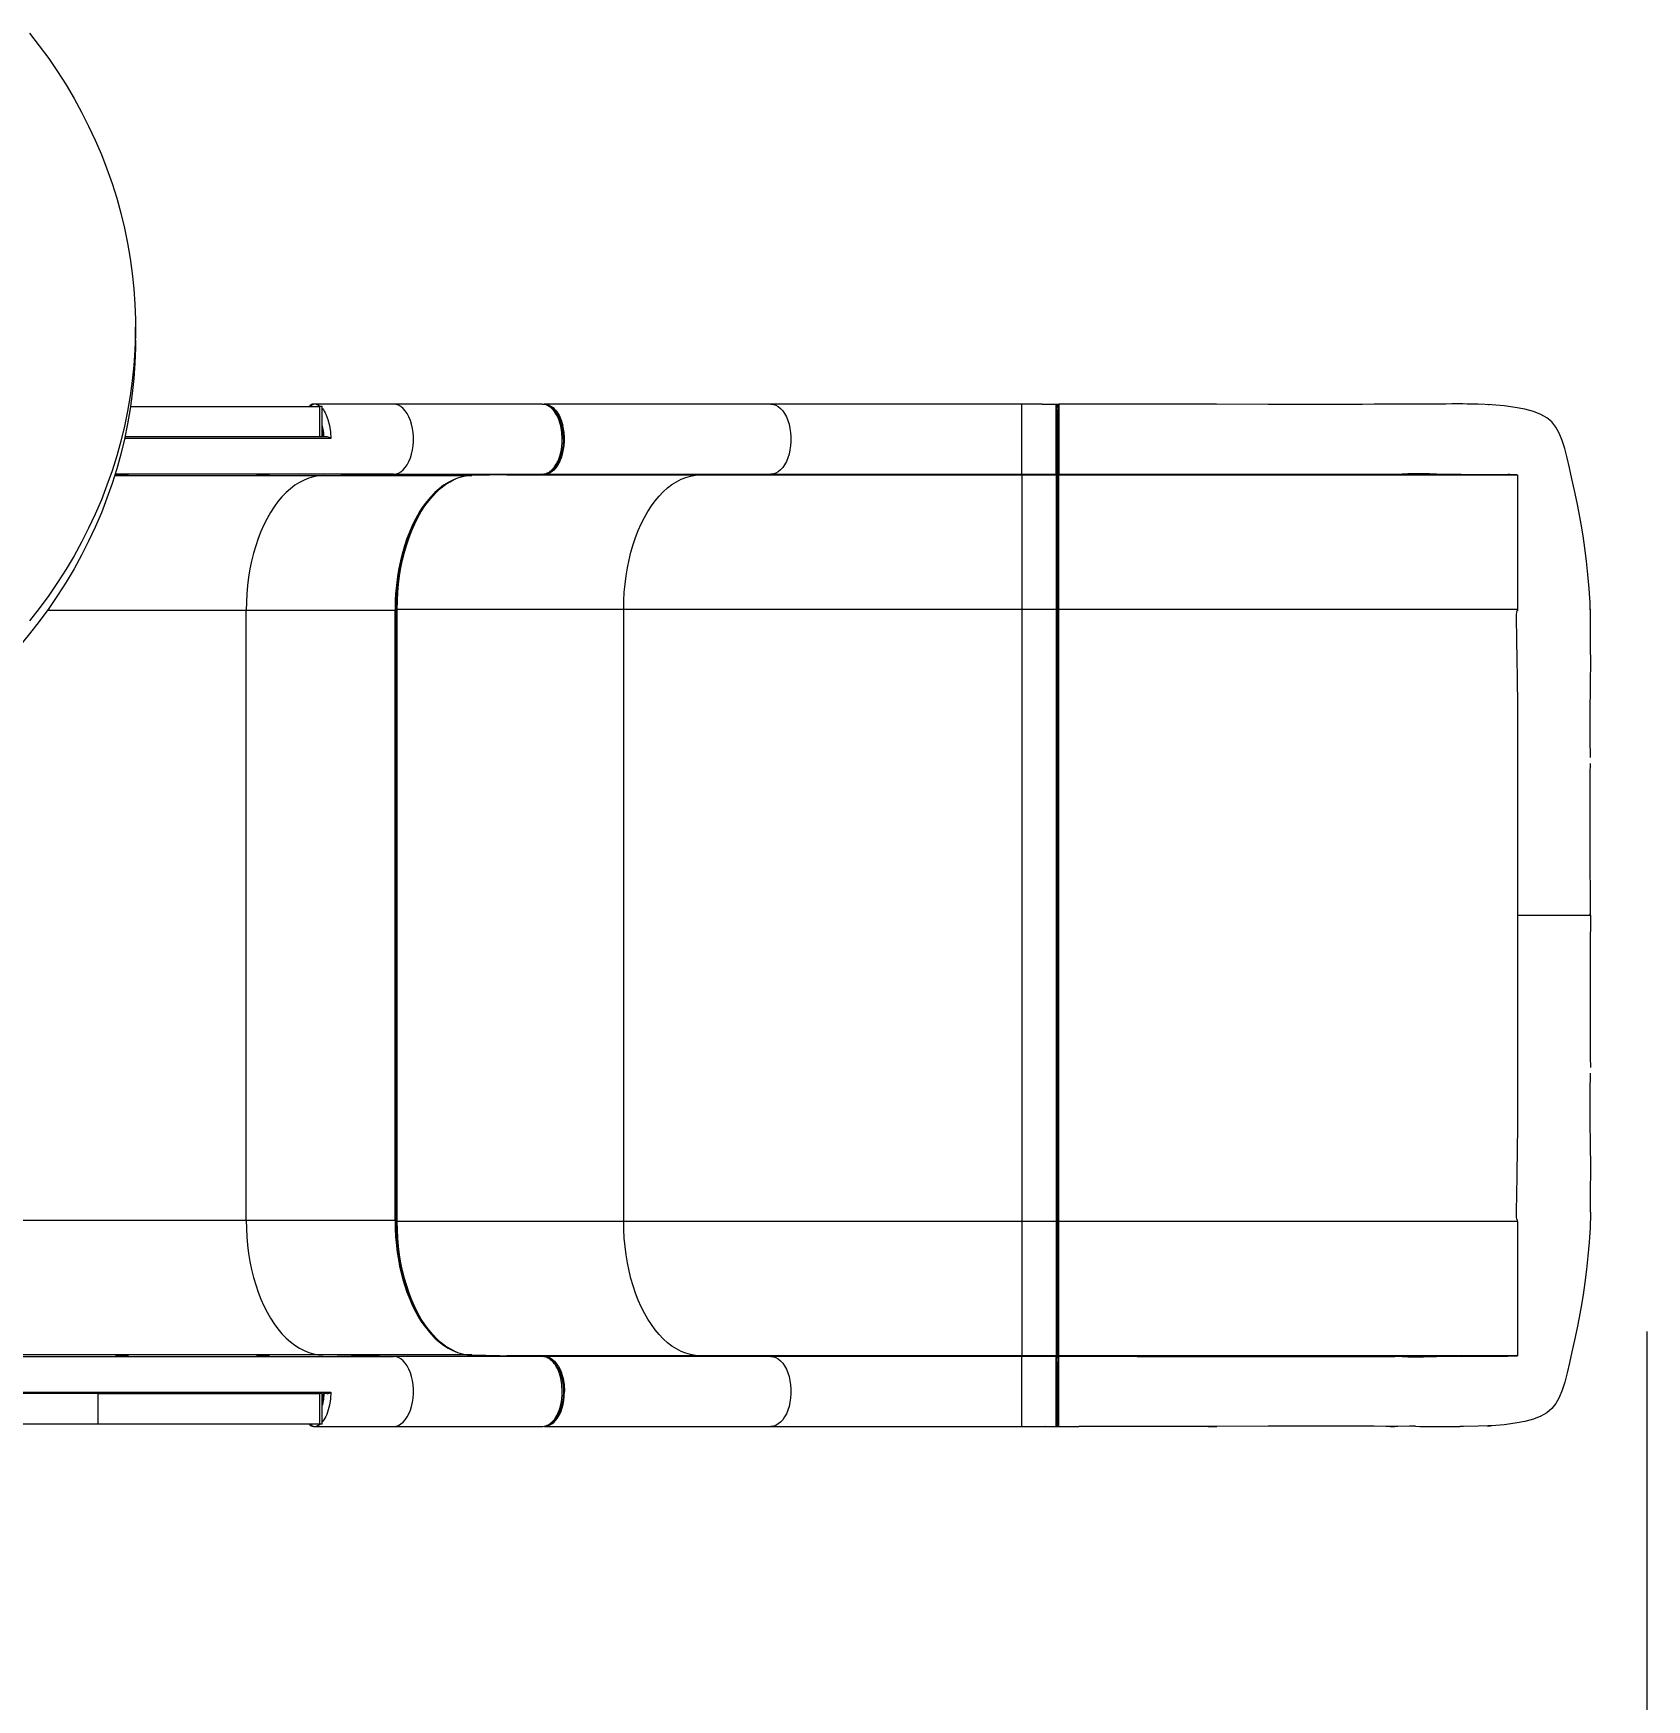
# Model space of a CAD drawing. Header units: millimetres. Extents: x -3610 to 3658, y -2763 to 1922.
# Drawn here: x 552 to 1658, y -624 to 518 of the extents above; entities that cross this region are included whole.
import ezdxf

# ---------------------------------------------------------------- set-up
doc = ezdxf.new("R2010")
doc.units = ezdxf.units.MM
doc.layers.add('DIKOM_ОБЪЕКТ', color=7, linetype='Continuous')
doc.layers.add('DIKOM_РАЗМЕР_ОБЪЕКТА', color=7, linetype='Continuous')
doc.styles.add('style1', font='arial.ttf', dxfattribs={"width": 0.8})
doc.dimstyles.new('1-50', dxfattribs={"dimtxt": 300, "dimasz": 200, "dimexe": 100, "dimexo": 0, "dimgap": 100, "dimtad": 1, "dimtxsty": 'style1', "dimcen": 200, "dimclrd": 7, "dimclre": 7, "dimclrt": 7, "dimadec": 1, "dimazin": 2, "dimtfac": 1, "dimtmove": 0, "dimatfit": 2, "dimfxl": 0, "dimlwd": 25, "dimlwe": 18, "dimarcsym": 0})

# ---------------------------------------------------------------- blocks, each defined once
blk = doc.blocks.new('*D3')
at = {"layer": 'Defpoints', "color": 0, "transparency": 16777216}
for p in [(-1441.5, -372.1), (1658.5, -372.1), (1658.5, -1137.5)]:
    blk.add_point(p, dxfattribs=at)
at = {"layer": 'DIKOM_РАЗМЕР_ОБЪЕКТА', "color": 7, "lineweight": 18, "transparency": 16777216}
for p, q in [((-1441.5, -372.1), (-1441.5, -1237.5)), ((1658.5, -372.1), (1658.5, -1237.5))]:
    blk.add_line(p, q, dxfattribs=at)
at = {"layer": 'DIKOM_РАЗМЕР_ОБЪЕКТА', "color": 7, "lineweight": 25, "transparency": 16777216}
blk.add_line((-1241.5, -1137.5), (1458.5, -1137.5), dxfattribs=at)
at = {"layer": 'DIKOM_РАЗМЕР_ОБЪЕКТА', "color": 7, "transparency": 16777216}
for points in [[(-1241.5, -1104.2), (-1241.5, -1170.8), (-1441.5, -1137.5)], [(1458.5, -1104.2), (1458.5, -1170.8), (1658.5, -1137.5)]]:
    blk.add_solid(points, dxfattribs=at)
at = {"layer": 'DIKOM_РАЗМЕР_ОБЪЕКТА', "color": 7, "transparency": 16777216, "insert": (73.8, -884.2), "char_height": 300, "attachment_point": 5, "style": 'style1'}
blk.add_mtext('3100', dxfattribs=at)

msp = doc.modelspace()

# ---------------------------------------------------------------- linework, layer by layer
at = {"layer": 'DIKOM_ОБЪЕКТ', "color": 7, "linetype": 'Continuous', "lineweight": 15}
for p, q in [((622.081, 307.86), (622.081, 316.739)), ((744.188, 263.902), (744.142, 263.902)), ((744.753, 263.902), (744.188, 263.902)), ((799.014, 263.902), (744.753, 263.902)), ((893.216, 263.902), (799.014, 263.902)), ((875.929, 263.902), (836.353, 263.902)), ((901.059, 263.902), (893.216, 263.902)), ((901.06, 263.902), (902.566, 263.902)), ((1057.866, 263.902), (902.566, 263.902)), ((1229.939, 263.902), (1057.866, 263.902)), ((1229.939, 215.902), (1229.939, 263.902)), ((1243.939, 263.902), (1229.939, 263.902)), ((1243.939, 263.902), (1253.513, 263.902)), ((1245.837, 263.902), (1245.938, 263.913)), ((1245.938, 263.913), (1255.371, 263.921)), ((1253.655, 263.11), (1253.514, 263.786)), ((1254.665, 263.628), (1253.826, 262.789)), ((1255.371, 263.921), (1255.377, 263.735)), ((1269.143, 263.916), (1255.371, 263.91)), ((1269.938, 263.929), (1269.143, 263.928)), ((1484.585, 263.884), (1482.529, 263.86)), ((1485.824, 263.898), (1484.585, 263.884)), ((1550.07, 263.519), (1549.106, 263.584)), ((1550.665, 263.479), (1550.07, 263.519)), ((618.726, 262.402), (748.352, 262.402)), ((748.352, 262.402), (748.352, 241.402)), ((750.252, 262.402), (748.352, 262.402)), ((750.252, 241.402), (750.252, 262.402)), ((756.036, 240.423), (614.657, 240.423)), ((748.352, 241.402), (614.873, 241.402)), ((750.252, 241.402), (748.352, 241.402)), ((753.474, 241.402), (750.729, 241.402)), ((915.585, 239.902), (916.332, 239.902)), ((1253.825, 217.208), (1253.825, 216.792)), ((607.843, 214.9), (750.833, 214.9)), ((799.014, 215.902), (608.154, 215.902)), ((750.833, 214.9), (799.014, 215.902)), ((750.833, 214.9), (852.879, 214.9)), ((799.014, 215.902), (901.059, 215.902)), ((841.818, 212.753), (842.003, 212.831)), ((901.059, 215.902), (852.879, 214.9)), ((876.845, 215.398), (1009.371, 215.398)), ((899.556, 215.87), (902.566, 215.902)), ((902.566, 215.902), (1057.866, 215.902)), ((1009.371, 215.398), (1057.866, 215.902)), ((1009.371, 215.398), (1229.939, 215.398)), ((1057.866, 215.902), (1229.939, 215.902)), ((1229.939, 215.902), (1229.939, 215.398)), ((1229.939, 215.902), (1253.513, 215.902)), ((1229.939, 215.398), (1253.513, 215.398)), ((1229.939, 215.398), (1229.939, 123.4)), ((1253.513, 215.994), (1253.681, 216.48)), ((1253.513, 215.902), (1253.513, 215.398)), ((1253.513, 215.398), (1253.513, 123.4)), ((1254.646, 216.195), (1253.983, 216.857)), ((1254.013, 215.898), (1254.013, 216.402)), ((1254.013, 216.324), (1254.646, 215.691)), ((1254.013, 123.4), (1254.013, 215.898)), ((1254.646, 216.195), (1254.646, 215.691)), ((1254.646, 215.691), (1254.646, 123.4)), ((1255.352, 216.19), (1255.352, 216.077)), ((1255.353, 215.902), (1466.218, 215.902)), ((1255.353, 215.398), (1255.353, 215.902)), ((1255.353, 215.398), (1569.856, 215.398)), ((1255.353, 123.4), (1255.353, 215.398)), ((1466.218, 215.902), (1480.512, 215.902)), ((1480.512, 215.902), (1485.856, 215.902)), ((1569.333, 215.457), (1569.794, 215.421)), ((1569.794, 215.421), (1569.853, 215.402)), ((1569.853, 215.402), (1569.856, 215.398)), ((1569.856, 214.074), (1569.856, 214.055)), ((1569.856, 199.735), (1569.856, 194.96)), ((1569.856, 194.96), (1569.856, 174.335)), ((1569.856, 174.335), (1569.856, 167.93)), ((1569.856, 167.93), (1569.856, 144.144)), ((1569.856, 144.144), (1569.856, 130.563)), ((1569.856, 130.563), (1569.856, 123.4)), ((1619.751, 124.756), (1619.65, 127.085)), ((698.064, 122.402), (561.634, 122.402)), ((800.11, 122.402), (698.064, 122.402)), ((698.064, -295.598), (698.064, 122.402)), ((800.11, -295.598), (800.11, 122.402)), ((800.323, 122.402), (800.11, 122.402)), ((800.323, -295.598), (800.323, 122.402)), ((800.869, 123.4), (800.34, 123.4)), ((801.617, 123.4), (800.869, 123.4)), ((800.869, 123.4), (800.869, -296.597)), ((801.617, 123.4), (956.916, 123.4)), ((801.617, -296.597), (801.617, 123.4)), ((956.916, -296.597), (956.916, 123.4)), ((956.916, 123.4), (1229.939, 123.4)), ((1229.939, 123.4), (1253.513, 123.4)), ((1229.939, 123.4), (1229.939, -296.597)), ((1253.513, 123.4), (1253.513, -296.597)), ((1253.513, 123.4), (1254.013, 123.4)), ((1254.013, -296.597), (1254.013, 123.4)), ((1254.013, 123.4), (1254.646, 123.4)), ((1255.353, 123.4), (1254.646, 123.4)), ((1254.646, 123.4), (1254.646, -296.597)), ((1255.353, 123.4), (1569.856, 123.4)), ((1255.353, -296.597), (1255.353, 123.4)), ((1569.856, 123.4), (1569.856, 122.911)), ((1569.856, 122.911), (1569.856, 122.301)), ((1619.852, 122.427), (1619.751, 124.756)), ((1569.856, 58.112), (1569.856, -86.598)), ((1569.856, -86.598), (1569.856, -231.308)), ((1619.856, -87.161), (1619.831, -108.434)), ((1619.855, -86.035), (1619.852, -85.015)), ((1619.856, -86.598), (1619.856, -87.161)), ((483.547, -295.598), (698.064, -295.598)), ((698.064, -295.598), (800.11, -295.598)), ((800.11, -295.598), (800.323, -295.598)), ((800.331, -296.597), (800.869, -296.597)), ((800.869, -296.597), (801.617, -296.597)), ((956.916, -296.597), (801.617, -296.597)), ((1229.939, -296.597), (956.916, -296.597)), ((1229.939, -296.597), (1229.939, -388.595)), ((1253.513, -296.597), (1229.939, -296.597)), ((1253.513, -296.597), (1253.513, -388.595)), ((1253.513, -296.597), (1254.013, -296.597)), ((1254.013, -389.095), (1254.013, -296.597)), ((1254.646, -296.597), (1254.013, -296.597)), ((1254.646, -296.597), (1254.646, -388.888)), ((1255.353, -296.597), (1254.646, -296.597)), ((1569.856, -296.597), (1255.353, -296.597)), ((1255.353, -388.595), (1255.353, -296.597)), ((1569.856, -296.108), (1569.856, -295.498)), ((1569.856, -296.597), (1569.856, -296.108)), ((1569.856, -296.597), (1569.856, -303.76)), ((1569.856, -303.76), (1569.856, -317.341)), ((1569.856, -317.341), (1569.856, -341.127)), ((1569.856, -341.127), (1569.856, -347.532)), ((1569.856, -347.532), (1569.856, -368.157)), ((1569.856, -368.157), (1569.856, -372.931)), ((750.833, -388.097), (483.547, -388.097)), ((799.014, -389.098), (750.833, -388.097)), ((852.879, -388.097), (750.833, -388.097)), ((852.879, -388.097), (901.059, -389.098)), ((1569.856, -387.252), (1569.856, -387.271)), ((483.547, -389.098), (799.014, -389.098)), ((901.059, -389.098), (799.014, -389.098)), ((1009.371, -388.595), (876.845, -388.595)), ((902.566, -389.098), (899.556, -389.067)), ((902.256, -389.248), (901.059, -389.098)), ((1057.866, -389.098), (902.566, -389.098)), ((1057.866, -389.098), (1009.371, -388.595)), ((1229.939, -388.595), (1009.371, -388.595)), ((1229.939, -389.098), (1057.866, -389.098)), ((1229.939, -388.595), (1229.939, -389.098)), ((1253.513, -388.595), (1229.939, -388.595)), ((1229.939, -437.098), (1229.939, -389.098)), ((1253.513, -389.098), (1229.939, -389.098)), ((1253.513, -388.595), (1253.513, -389.098)), ((1253.513, -389.206), (1253.513, -389.098)), ((1254.646, -388.888), (1253.665, -389.869)), ((1254.646, -389.391), (1253.729, -390.308)), ((1254.013, -389.598), (1254.013, -389.095)), ((1254.646, -388.888), (1254.646, -389.391)), ((1255.352, -389.386), (1255.352, -389.274)), ((1569.856, -388.595), (1255.353, -388.595)), ((1255.353, -389.098), (1255.353, -388.595)), ((1309.048, -389.098), (1466.218, -389.098)), ((1466.218, -389.098), (1480.512, -389.098)), ((1480.512, -389.098), (1485.856, -389.098)), ((1569.333, -388.654), (1569.794, -388.618)), ((1569.794, -388.618), (1569.853, -388.598)), ((1569.853, -388.598), (1569.856, -388.595)), ((596.492, -414.598), (453.742, -414.598)), ((483.547, -413.62), (756.036, -413.62)), ((596.492, -435.598), (596.492, -414.598)), ((596.492, -414.598), (748.352, -414.598)), ((748.352, -414.598), (748.352, -435.598)), ((750.252, -414.598), (748.352, -414.598)), ((750.252, -435.598), (750.252, -414.598)), ((753.474, -414.598), (750.727, -414.598)), ((596.492, -435.598), (453.742, -435.598)), ((748.352, -435.598), (596.492, -435.598)), ((744.142, -437.098), (744.188, -437.098)), ((744.188, -437.098), (744.753, -437.098)), ((744.753, -437.098), (799.014, -437.098)), ((750.252, -435.598), (748.352, -435.598)), ((799.014, -437.098), (893.216, -437.098)), ((836.353, -437.098), (875.929, -437.098)), ((893.216, -437.098), (901.059, -437.098)), ((902.566, -437.098), (903.585, -436.982)), ((902.566, -437.098), (1057.866, -437.098)), ((1057.866, -437.098), (1229.939, -437.098)), ((1229.939, -437.098), (1243.939, -437.098)), ((1243.939, -437.098), (1253.513, -437.098)), ((1245.938, -437.11), (1245.792, -437.085)), ((1245.938, -437.11), (1255.371, -437.118)), ((1253.789, -435.949), (1254.665, -436.825)), ((1254.671, -436.642), (1254.665, -436.825)), ((1255.371, -437.118), (1255.377, -436.929)), ((1255.371, -437.107), (1269.143, -437.112)), ((1269.938, -437.126), (1269.143, -437.125)), ((1482.466, -437.057), (1484.672, -437.082)), ((1484.672, -437.082), (1485.824, -437.095)), ((1549.106, -436.781), (1549.818, -436.74))]:
    msp.add_line(p, q, dxfattribs=at)
at = {"layer": 'DIKOM_ОБЪЕКТ', "color": 7, "linetype": 'Continuous', "lineweight": 15, "flags": 128}
for points in [[(549.473, 518.206), (556.175, 509.626), (562.582, 500.863), (568.688, 491.926), (574.487, 482.822), (579.975, 473.561), (585.145, 464.151), (589.992, 454.601), (594.513, 444.921), (598.703, 435.118), (602.558, 425.204), (606.074, 415.187), (609.249, 405.076), (612.078, 394.882), (614.559, 384.613), (616.69, 374.281), (618.469, 363.893), (619.895, 353.461), (620.965, 342.994), (621.679, 332.502), (622.036, 321.995), (622.036, 311.484), (621.679, 300.977), (620.965, 290.485), (619.895, 280.018), (618.469, 269.586), (616.69, 259.198), (614.559, 248.866), (612.078, 238.597), (609.249, 228.403), (606.074, 218.292), (602.558, 208.275), (598.703, 198.361), (594.513, 188.558), (589.992, 178.878), (585.145, 169.328), (579.975, 159.918), (574.487, 150.657), (568.688, 141.553), (562.582, 132.616), (556.175, 123.853), (549.473, 115.272)], [(622.081, 307.86), (622.036, 302.604), (621.679, 292.097), (620.965, 281.605), (619.895, 271.138), (618.469, 260.706), (616.69, 250.319), (614.559, 239.986), (612.078, 229.717), (609.249, 219.523), (606.074, 209.412), (602.558, 199.395), (598.703, 189.481), (594.513, 179.679), (589.992, 169.998), (585.145, 160.448), (579.975, 151.038), (574.487, 141.777), (568.688, 132.673), (562.582, 123.736), (556.175, 114.973), (549.473, 106.393), (542.484, 98.004)], [(799.014, 215.902), (800.739, 216.091), (802.437, 216.656), (804.081, 217.587), (805.645, 218.87), (807.105, 220.485), (808.437, 222.406), (809.62, 224.603), (810.636, 227.042), (811.469, 229.683), (812.106, 232.485), (812.536, 235.404), (812.752, 238.395), (812.752, 241.409), (812.536, 244.399), (812.106, 247.318), (811.469, 250.12), (810.636, 252.761), (809.62, 255.2), (808.437, 257.397), (807.105, 259.318), (805.645, 260.933), (804.081, 262.216), (802.437, 263.148), (800.739, 263.712), (799.014, 263.902)], [(901.059, 215.902), (902.502, 216.034), (903.692, 216.345), (904.629, 216.723), (905.319, 217.08), (905.771, 217.351), (906.305, 217.713), (907.291, 218.501), (908.328, 219.519), (909.157, 220.491), (910.003, 221.657), (910.669, 222.718), (910.894, 223.109), (911.216, 223.702), (911.624, 224.513), (911.926, 225.166), (912.129, 225.632), (912.353, 226.176), (913.116, 228.316), (913.776, 230.714), (914.232, 232.933), (914.528, 234.935), (914.766, 237.677), (914.825, 239.907), (914.562, 244.576), (913.778, 249.081), (913.408, 250.507), (912.986, 251.887), (912.632, 252.903), (912.218, 253.958), (911.469, 255.607), (910.897, 256.689), (910.239, 257.787), (909.449, 258.931), (908.71, 259.854), (907.501, 261.112), (906.162, 262.192), (903.755, 263.437), (901.059, 263.902)], [(914.55, 248.974), (913.656, 252.075), (912.503, 254.933), (911.127, 257.454), (909.553, 259.601), (907.803, 261.331), (905.932, 262.589), (903.99, 263.35), (901.987, 263.609)], [(902.566, 263.902), (903.38, 263.86), (904.191, 263.734), (904.853, 263.569), (905.574, 263.322), (906.558, 262.871), (908.452, 261.597), (909.354, 260.782), (909.791, 260.331), (910.007, 260.095), (910.113, 259.974), (910.166, 259.913), (910.193, 259.883), (910.206, 259.867), (910.213, 259.86), (910.216, 259.856), (910.218, 259.854), (910.218, 259.853), (910.219, 259.853), (910.219, 259.852), (910.219, 259.852), (910.219, 259.852), (910.219, 259.852), (910.219, 259.852), (910.219, 259.852), (910.219, 259.852), (910.27, 259.793), (910.689, 259.279), (911.478, 258.194), (912.104, 257.208), (912.617, 256.302), (913.203, 255.136), (914.373, 252.245), (915.284, 249.086)], [(1057.866, 263.902), (1059.591, 263.712), (1061.289, 263.148), (1062.933, 262.216), (1064.497, 260.933), (1065.957, 259.318), (1067.289, 257.397), (1068.472, 255.2), (1069.488, 252.761), (1070.321, 250.12), (1070.958, 247.318), (1071.388, 244.399), (1071.604, 241.409), (1071.604, 238.395), (1071.388, 235.404), (1070.958, 232.485), (1070.321, 229.683), (1069.488, 227.042), (1068.472, 224.603), (1067.289, 222.406), (1065.957, 220.485), (1064.497, 218.87), (1062.933, 217.587), (1061.289, 216.656), (1059.591, 216.091), (1057.866, 215.902)], [(1253.513, 239.902), (1253.514, 244.588), (1253.513, 249.083), (1253.514, 253.239), (1253.514, 255.129), (1253.514, 256.02), (1253.513, 256.451), (1253.513, 256.662), (1253.513, 256.767), (1253.513, 256.82), (1253.513, 256.846), (1253.513, 256.859), (1253.513, 256.865), (1253.513, 256.869), (1253.513, 256.87), (1253.513, 256.871), (1253.513, 256.871), (1253.513, 256.872), (1253.513, 256.872), (1253.513, 256.872), (1253.513, 256.872), (1253.513, 256.872), (1253.513, 256.872), (1253.513, 257.055), (1253.514, 257.725), (1253.514, 258.661), (1253.515, 259.321), (1253.515, 259.856), (1253.514, 261.063), (1253.514, 261.592), (1253.514, 261.837), (1253.513, 261.954), (1253.513, 262.012), (1253.513, 262.04), (1253.513, 262.054), (1253.513, 262.061), (1253.513, 262.065), (1253.513, 262.067), (1253.513, 262.068), (1253.513, 262.068), (1253.513, 262.068), (1253.513, 262.068), (1253.513, 262.068), (1253.513, 262.068), (1253.513, 262.068), (1253.513, 262.068), (1253.513, 262.068), (1253.513, 262.161), (1253.514, 262.508), (1253.514, 262.96), (1253.515, 263.207)], [(1253.681, 216.48), (1253.746, 216.668), (1253.914, 217.813), (1253.99, 219.149), (1254.011, 220.475), (1254.011, 222.057), (1254.011, 223.737), (1254.012, 225.577), (1254.012, 228.529), (1254.011, 231.706), (1254.013, 235.061), (1254.011, 238.507), (1254.012, 242.013), (1254.012, 245.459), (1254.011, 248.775), (1254.012, 251.809), (1254.012, 253.676), (1254.01, 255.489), (1253.994, 257.714), (1253.951, 259.578), (1253.853, 261.392), (1253.699, 262.9), (1253.655, 263.11)], [(1253.825, 263.011), (1253.827, 262.57), (1253.826, 261.655)], [(1254.665, 263.628), (1254.68, 263.19), (1254.687, 261.849), (1254.686, 259.672), (1254.678, 256.72), (1254.665, 253.128), (1254.649, 249.03), (1254.634, 244.57), (1254.623, 239.924), (1254.616, 235.305), (1254.614, 230.856), (1254.618, 226.75), (1254.625, 223.162), (1254.633, 220.2), (1254.64, 218.007), (1254.644, 216.651), (1254.646, 216.195)], [(1255.383, 263.847), (1254.998, 263.773), (1254.672, 263.558)], [(1255.377, 263.735), (1255.386, 263.477), (1255.393, 262.119), (1255.392, 259.914), (1255.384, 256.924), (1255.372, 253.288), (1255.357, 249.139), (1255.343, 244.624), (1255.332, 239.921), (1255.325, 235.247), (1255.324, 230.744), (1255.327, 226.589), (1255.333, 222.957), (1255.34, 219.958), (1255.348, 217.738), (1255.351, 216.365), (1255.352, 216.19)], [(1498.606, 263.809), (1495.728, 263.809), (1487.755, 263.873), (1484.586, 263.865), (1479.626, 263.853), (1471.565, 263.806), (1463.504, 263.769), (1399.001, 263.784), (1359.428, 263.878), (1334.47, 263.937), (1269.938, 263.929)], [(1363.581, 263.868), (1361.159, 263.885), (1357.697, 263.902)], [(1538.893, 263.887), (1537.868, 263.933), (1535.42, 264.002), (1532.419, 264.034), (1528.867, 264.04), (1524.842, 264.026), (1520.648, 263.998), (1514.899, 263.95), (1509.04, 263.899), (1503.142, 263.843), (1498.731, 263.801), (1498.606, 263.8)], [(1619.901, 116.92), (1619.895, 117.845), (1619.633, 127.714), (1619.031, 137.503), (1618.214, 147.074), (1617.224, 156.262), (1616.086, 165.1), (1614.824, 173.598), (1613.492, 181.607), (1612.116, 189.155), (1610.715, 196.308), (1608.954, 204.768), (1607.229, 212.723), (1605.576, 220.192), (1603.961, 227.131), (1602.313, 233.437), (1600.549, 239.059), (1598.572, 243.959), (1596.245, 248.17), (1593.425, 251.705), (1589.992, 254.594), (1585.818, 256.921), (1580.801, 258.824), (1574.93, 260.409), (1568.196, 261.707), (1560.647, 262.71), (1552.249, 263.411), (1542.966, 263.81), (1538.893, 263.866)], [(750.252, 260.858), (750.276, 260.832), (750.965, 259.939), (751.587, 259.001), (752.145, 258.036), (752.642, 257.064), (754.09, 253.383), (755.145, 249.259), (755.793, 244.88), (756.036, 240.423)], [(750.252, 247.823), (750.675, 245.133), (750.91, 241.402)], [(915.585, 239.902), (915.323, 244.536), (914.55, 248.974)], [(914.55, 230.829), (913.297, 226.739), (911.602, 223.138)], [(915.585, 239.902), (915.326, 235.286), (914.55, 230.829)], [(1253.513, 215.902), (1253.513, 216.365), (1253.513, 217.738), (1253.514, 218.749), (1253.514, 219.332), (1253.515, 219.642), (1253.515, 219.802), (1253.515, 219.883), (1253.515, 219.924), (1253.515, 219.944), (1253.515, 219.955), (1253.515, 219.96), (1253.515, 219.962), (1253.515, 219.964), (1253.515, 219.964), (1253.515, 219.965), (1253.515, 219.965), (1253.515, 219.965), (1253.515, 219.965), (1253.515, 219.965), (1253.515, 219.965), (1253.515, 220.392), (1253.514, 221.367), (1253.513, 222.263), (1253.513, 222.942), (1253.514, 224.692), (1253.514, 225.624), (1253.515, 226.102), (1253.515, 226.345), (1253.515, 226.467), (1253.515, 226.528), (1253.515, 226.559), (1253.515, 226.574), (1253.515, 226.582), (1253.515, 226.586), (1253.515, 226.587), (1253.515, 226.588), (1253.515, 226.589), (1253.515, 226.589), (1253.515, 226.589), (1253.515, 226.589), (1253.515, 226.589), (1253.515, 226.589), (1253.515, 227.221), (1253.514, 228.6), (1253.513, 229.824), (1253.513, 230.727), (1253.514, 232.945), (1253.514, 234.08), (1253.515, 234.654), (1253.515, 234.941), (1253.515, 235.086), (1253.515, 235.158), (1253.515, 235.194), (1253.515, 235.212), (1253.515, 235.221), (1253.515, 235.226), (1253.515, 235.228), (1253.515, 235.229), (1253.515, 235.229), (1253.515, 235.23), (1253.515, 235.23), (1253.515, 235.23), (1253.515, 235.23), (1253.515, 235.23), (1253.515, 235.23), (1253.515, 235.496), (1253.515, 236.284), (1253.514, 237.545), (1253.513, 238.914), (1253.513, 239.902)], [(912.3, 222.931), (911.297, 221.347), (910.211, 219.942), (909.055, 218.734), (908.13, 217.95), (907.27, 217.346), (906.105, 216.708), (905.077, 216.304), (904.216, 216.075), (903.21, 215.94)], [(911.602, 223.138), (909.538, 220.185), (907.188, 217.998), (904.642, 216.651), (904.309, 216.594)], [(617.429, 215.734), (617.175, 215.716), (616.443, 215.698), (615.314, 215.683), (613.917, 215.673), (612.408, 215.667), (610.958, 215.668), (609.73, 215.675), (608.863, 215.687), (608.454, 215.702), (608.429, 215.708), (608.683, 215.726), (609.415, 215.743), (610.544, 215.758), (611.942, 215.769), (613.451, 215.774), (614.901, 215.773), (616.128, 215.766), (616.996, 215.755), (617.404, 215.739), (617.429, 215.734)], [(750.833, 214.9), (747.514, 214.688), (744.209, 214.113), (740.93, 213.18), (737.692, 211.89), (734.507, 210.25), (731.386, 208.265), (728.343, 205.944), (725.389, 203.296), (722.536, 200.33), (719.795, 197.059), (717.177, 193.495), (714.692, 189.653), (712.35, 185.547), (710.159, 181.194), (708.13, 176.61), (706.268, 171.814), (704.583, 166.824), (703.079, 161.659), (701.765, 156.342), (700.643, 150.891), (699.72, 145.328), (698.997, 139.675), (698.48, 133.955), (698.168, 128.19), (698.064, 122.402)], [(714.068, 215.743), (713.814, 215.726), (713.082, 215.708), (711.953, 215.692), (710.555, 215.678), (709.046, 215.67), (707.596, 215.667), (706.368, 215.67), (705.501, 215.679), (705.093, 215.693), (705.068, 215.698), (705.321, 215.715), (706.054, 215.733), (707.183, 215.75), (708.58, 215.763), (710.089, 215.772), (711.539, 215.774), (712.767, 215.771), (713.634, 215.762), (714.043, 215.748), (714.068, 215.743)], [(801.617, 123.4), (801.72, 129.155), (802.03, 134.887), (802.544, 140.575), (803.262, 146.195), (804.18, 151.725), (805.294, 157.145), (806.601, 162.433), (808.095, 167.568), (809.771, 172.529), (811.621, 177.299), (813.638, 181.857), (815.816, 186.186), (818.144, 190.27), (820.614, 194.091), (823.216, 197.636), (825.941, 200.89), (828.777, 203.84), (831.713, 206.475), (834.738, 208.785), (837.84, 210.761), (841.007, 212.394), (841.818, 212.753)], [(852.879, 214.9), (849.559, 214.688), (846.254, 214.113), (842.976, 213.18), (839.738, 211.89), (836.552, 210.25), (833.432, 208.265), (830.389, 205.944), (827.435, 203.296), (824.582, 200.33), (821.893, 197.125)], [(902.566, 215.902), (902.253, 215.978), (901.986, 216.195)], [(956.916, 123.4), (957.019, 129.155), (957.329, 134.887), (957.844, 140.575), (958.562, 146.195), (959.479, 151.725), (960.594, 157.145), (961.901, 162.433), (963.395, 167.568), (965.07, 172.529), (966.92, 177.299), (968.938, 181.857), (971.115, 186.186), (973.443, 190.27), (975.914, 194.091), (978.516, 197.636), (981.241, 200.89), (984.077, 203.84), (987.013, 206.475), (990.038, 208.785), (993.14, 210.761), (996.307, 212.394), (999.526, 213.679), (1002.785, 214.61), (1006.071, 215.184), (1009.371, 215.398)], [(1254.897, 216.028), (1255.066, 215.955), (1255.357, 215.981)], [(1255.352, 216.109), (1287.91, 215.929), (1309.048, 215.917)], [(1485.856, 215.902), (1495.173, 215.899), (1504.553, 215.889), (1513.812, 215.873), (1522.761, 215.851), (1531.218, 215.822), (1539.019, 215.789), (1546.032, 215.75), (1552.161, 215.709)], [(1485.88, 215.917), (1487.359, 215.93), (1490.903, 216.099), (1494.624, 216.294), (1496.531, 216.368), (1498.786, 216.408), (1501.752, 216.401), (1505.392, 216.348), (1509.651, 216.255), (1514.44, 216.134), (1519.645, 216.004), (1525.114, 215.89), (1530.669, 215.825), (1531.245, 215.823)], [(1552.161, 215.709), (1556.384, 215.673), (1560.076, 215.636), (1563.207, 215.597)], [(1569.856, 214.055), (1569.854, 213.597), (1569.856, 212.616)], [(1569.856, 215.398), (1569.856, 215.044), (1569.856, 214.074)], [(1569.856, 212.616), (1569.858, 210.852), (1569.859, 209.183), (1569.857, 206.245), (1569.856, 203.378), (1569.856, 199.735)], [(821.893, 197.125), (821.841, 197.059), (819.223, 193.495), (816.738, 189.653), (814.395, 185.547), (812.205, 181.194), (810.175, 176.61), (808.314, 171.814), (806.628, 166.824), (805.125, 161.659), (803.81, 156.342), (802.689, 150.891), (801.765, 145.328), (801.043, 139.675), (800.525, 133.955), (800.214, 128.19), (800.11, 122.402)], [(800.323, 122.402), (800.413, 127.799), (800.503, 130.029), (800.72, 133.713), (801.035, 137.521), (801.473, 141.576), (802.039, 145.763), (802.739, 150.028), (803.575, 154.324), (804.547, 158.614), (805.656, 162.868), (806.899, 167.059), (808.274, 171.165), (809.777, 175.165), (811.404, 179.042), (813.151, 182.78), (815.012, 186.364), (816.983, 189.782), (819.059, 193.021), (821.233, 196.071), (822.125, 197.192)], [(817.894, 191.208), (817.449, 190.483), (815.114, 186.386), (812.929, 182.043), (810.905, 177.47), (809.049, 172.686), (807.369, 167.708), (805.87, 162.557), (804.559, 157.253), (803.441, 151.816), (802.52, 146.267), (801.8, 140.629), (801.284, 134.924), (800.973, 129.173), (800.869, 123.4)], [(1569.856, 122.301), (1569.609, 122.241), (1569.505, 122.166), (1569.428, 122.065), (1569.213, 121.604), (1568.914, 119.232), (1568.957, 116.795), (1569.013, 114.322), (1569.056, 111.956), (1569.08, 110.484), (1569.095, 109.558), (1569.123, 107.681), (1569.154, 105.689), (1569.177, 104.174), (1569.23, 100.771), (1569.284, 97.337), (1569.339, 93.873), (1569.396, 90.379), (1569.63, 74.936), (1569.856, 58.112)], [(1619.867, 21.675), (1619.875, 23.451), (1619.855, 25.956), (1619.8, 29.785), (1619.743, 34.162), (1619.709, 39.087), (1619.717, 45.713), (1619.768, 52.653), (1619.82, 58.783), (1619.869, 64.065), (1619.916, 68.505), (1619.972, 72.865), (1620.024, 75.89), (1620.047, 77.012), (1620.067, 78.797), (1620.082, 81.443), (1620.089, 84.967), (1620.085, 89.402), (1620.069, 94.8), (1620.037, 100.907), (1620.001, 106.247), (1619.978, 109.25), (1619.957, 111.781), (1619.939, 113.861), (1619.922, 115.549), (1619.903, 116.92)], [(1619.856, -86.598), (1619.8, -37.93), (1619.837, 10.733), (1619.861, 17.613)], [(1619.526, -86.598), (1619.852, -85.174), (1619.853, -84.868)], [(1619.831, -108.434), (1619.8, -135.267), (1619.837, -183.929), (1619.861, -190.885)], [(1619.903, -290.117), (1619.922, -288.746), (1619.939, -287.057), (1619.962, -284.44), (1619.988, -281.127), (1620.017, -277.116), (1620.052, -271.547), (1620.077, -265.77), (1620.089, -260.087), (1620.085, -255.637), (1620.07, -252.359), (1620.05, -250.397), (1620.027, -249.211), (1620.001, -247.862), (1619.974, -246.16), (1619.946, -244.106), (1619.916, -241.702), (1619.877, -238.06), (1619.837, -233.834), (1619.794, -229.021), (1619.75, -223.615), (1619.711, -217.752), (1619.709, -212.284), (1619.743, -207.359), (1619.8, -202.982), (1619.855, -199.153), (1619.875, -196.648), (1619.867, -194.872)], [(1569.856, -231.308), (1569.396, -263.575), (1569.141, -279.709), (1569.007, -287.775), (1568.918, -291.808), (1568.974, -293.821), (1569.213, -294.801), (1569.428, -295.262), (1569.505, -295.363), (1569.609, -295.438), (1569.856, -295.498)], [(698.064, -295.598), (698.168, -301.387), (698.48, -307.152), (698.997, -312.872), (699.72, -318.525), (700.643, -324.087), (701.765, -329.538), (703.079, -334.856), (704.583, -340.02), (706.268, -345.01), (708.13, -349.807), (710.159, -354.39), (712.35, -358.744), (714.692, -362.85), (717.177, -366.692), (719.795, -370.256), (722.536, -373.527), (725.389, -376.492), (728.343, -379.141), (731.386, -381.462), (734.507, -383.447), (737.692, -385.087), (740.93, -386.376), (744.209, -387.31), (747.514, -387.884), (750.833, -388.097)], [(800.11, -295.598), (800.214, -301.387), (800.525, -307.152), (801.043, -312.872), (801.765, -318.525), (802.689, -324.087), (803.81, -329.538), (805.125, -334.856), (806.628, -340.02), (808.314, -345.01), (810.175, -349.807), (812.205, -354.39), (814.395, -358.744), (816.738, -362.85), (818.603, -365.778)], [(818.947, -366.006), (817.902, -364.454), (815.801, -360.973), (813.814, -357.297), (811.944, -353.439), (810.199, -349.41), (808.584, -345.225), (807.104, -340.897), (805.762, -336.444), (804.565, -331.881), (803.514, -327.232), (802.615, -322.522), (801.869, -317.791), (801.28, -313.109), (800.852, -308.65), (800.589, -304.854), (800.442, -301.799), (800.344, -298.192), (800.323, -295.598)], [(800.869, -296.597), (800.973, -302.37), (801.284, -308.121), (801.8, -313.826), (802.52, -319.464), (803.441, -325.012), (804.559, -330.449), (805.87, -335.754), (807.369, -340.905), (809.049, -345.883), (810.905, -350.667), (812.929, -355.24), (815.114, -359.583), (817.449, -363.679), (818.441, -365.273)], [(840.892, -385.538), (837.84, -383.958), (834.738, -381.982), (831.713, -379.672), (828.777, -377.037), (825.941, -374.087), (823.216, -370.833), (820.614, -367.288), (818.144, -363.467), (815.816, -359.383), (813.638, -355.054), (811.621, -350.496), (809.771, -345.726), (808.095, -340.764), (806.601, -335.63), (805.294, -330.342), (804.18, -324.922), (803.262, -319.391), (802.544, -313.771), (802.03, -308.084), (801.72, -302.352), (801.617, -296.597)], [(1009.371, -388.595), (1006.071, -388.381), (1002.785, -387.807), (999.526, -386.876), (996.307, -385.591), (993.14, -383.958), (990.038, -381.982), (987.013, -379.672), (984.077, -377.037), (981.241, -374.087), (978.516, -370.833), (975.914, -367.288), (973.443, -363.467), (971.115, -359.383), (968.938, -355.054), (966.92, -350.496), (965.07, -345.726), (963.395, -340.764), (961.901, -335.63), (960.594, -330.342), (959.479, -324.922), (958.562, -319.391), (957.844, -313.771), (957.329, -308.084), (957.019, -302.352), (956.916, -296.597)], [(1619.901, -290.117), (1619.895, -291.042), (1619.633, -300.911), (1619.031, -310.7), (1618.214, -320.271), (1617.224, -329.458), (1616.086, -338.297), (1614.824, -346.795), (1613.492, -354.803), (1612.116, -362.352), (1610.715, -369.505), (1608.954, -377.965), (1607.229, -385.919), (1605.576, -393.388), (1603.961, -400.328), (1602.313, -406.634), (1600.549, -412.256), (1598.572, -417.156), (1596.245, -421.367), (1593.425, -424.901), (1589.992, -427.791), (1585.818, -430.118), (1580.801, -432.021), (1574.93, -433.605), (1568.196, -434.904), (1560.647, -435.906), (1552.249, -436.608), (1549.818, -436.712), (1542.966, -437.006), (1532.953, -437.146), (1530.357, -437.141)], [(818.603, -365.778), (819.223, -366.692), (821.841, -370.256), (824.582, -373.527), (827.435, -376.492), (830.389, -379.141), (833.432, -381.462), (836.552, -383.447), (839.738, -385.087), (842.976, -386.376), (846.254, -387.31), (849.559, -387.884), (852.879, -388.097)], [(1569.856, -372.931), (1569.856, -375.618), (1569.857, -377.891), (1569.857, -379.795), (1569.858, -381.721), (1569.859, -383.27), (1569.858, -384.596), (1569.856, -385.813)], [(842.003, -386.028), (841.007, -385.591), (840.892, -385.538)], [(1569.856, -385.813), (1569.854, -386.794), (1569.856, -387.252)], [(1569.856, -387.271), (1569.856, -388.241), (1569.856, -388.595)], [(617.429, -388.931), (617.176, -388.947), (616.443, -388.96), (615.314, -388.968), (613.917, -388.971), (612.408, -388.968), (610.958, -388.959), (609.73, -388.945), (608.863, -388.928), (608.454, -388.91), (608.429, -388.905), (608.683, -388.888), (609.415, -388.875), (610.544, -388.866), (611.941, -388.864), (613.45, -388.867), (614.9, -388.876), (616.128, -388.89), (616.995, -388.907), (617.404, -388.925), (617.429, -388.931)], [(714.068, -388.94), (713.814, -388.955), (713.082, -388.965), (711.953, -388.971), (710.556, -388.97), (709.047, -388.963), (707.597, -388.951), (706.369, -388.936), (705.502, -388.918), (705.093, -388.9), (705.068, -388.895), (705.321, -388.88), (706.054, -388.869), (707.182, -388.864), (708.58, -388.865), (710.089, -388.872), (711.539, -388.884), (712.767, -388.899), (713.634, -388.917), (714.043, -388.935), (714.068, -388.94)], [(799.014, -437.098), (800.739, -436.909), (802.437, -436.344), (804.081, -435.413), (805.645, -434.13), (807.105, -432.515), (808.437, -430.594), (809.62, -428.397), (810.636, -425.958), (811.469, -423.317), (812.106, -420.515), (812.536, -417.596), (812.752, -414.605), (812.752, -411.591), (812.536, -408.601), (812.106, -405.682), (811.469, -402.88), (810.636, -400.239), (809.62, -397.8), (808.437, -395.603), (807.105, -393.682), (805.645, -392.067), (804.081, -390.784), (802.437, -389.852), (800.739, -389.288), (799.014, -389.098)], [(902.414, -436.951), (902.921, -436.878), (904.093, -436.509), (905.298, -435.933), (906.442, -435.188), (907.929, -433.897), (909.364, -432.241), (910.686, -430.253), (911.069, -429.575), (911.473, -428.796), (911.861, -427.978), (912.093, -427.452), (912.357, -426.814), (913.118, -424.677), (913.779, -422.275), (914.234, -420.056), (914.529, -418.057), (914.766, -415.33), (914.825, -413.105), (914.562, -408.418), (913.775, -403.905), (913.405, -402.48), (912.982, -401.101), (912.629, -400.089), (912.215, -399.035), (911.463, -397.381), (910.922, -396.355), (910.448, -395.547), (909.847, -394.624), (909.272, -393.837), (908.722, -393.16), (906.317, -390.918), (905.58, -390.429), (905.192, -390.205), (904.427, -389.828), (903.022, -389.344), (902.256, -389.248)], [(903.767, -389.19), (902.954, -389.118), (902.425, -389.122)], [(902.566, -389.098), (904.011, -389.231), (905.201, -389.542), (906.138, -389.921), (906.828, -390.277), (907.278, -390.548), (907.843, -390.932), (908.662, -391.58), (909.455, -392.32), (910.219, -393.148), (910.95, -394.062), (911.645, -395.057), (912.151, -395.872), (912.509, -396.499), (913.516, -398.552), (914.19, -400.239), (914.824, -402.176), (915.337, -404.138), (916.067, -408.406), (916.332, -413.098)], [(904.316, -389.789), (904.628, -389.843), (907.184, -391.191), (909.53, -393.372), (911.592, -396.317), (913.286, -399.907), (914.541, -403.99), (915.321, -408.446), (915.585, -413.076), (915.324, -417.731), (914.552, -422.161), (913.295, -426.267), (911.609, -429.85), (909.55, -432.801), (907.199, -434.995), (904.65, -436.347), (904.309, -436.405)], [(1057.866, -389.098), (1059.591, -389.288), (1061.289, -389.852), (1062.933, -390.784), (1064.497, -392.067), (1065.957, -393.682), (1067.289, -395.603), (1068.472, -397.8), (1069.488, -400.239), (1070.321, -402.88), (1070.958, -405.682), (1071.388, -408.601), (1071.604, -411.591), (1071.604, -414.605), (1071.388, -417.596), (1070.958, -420.515), (1070.321, -423.317), (1069.488, -425.958), (1068.472, -428.397), (1067.289, -430.594), (1065.957, -432.515), (1064.497, -434.13), (1062.933, -435.413), (1061.289, -436.344), (1059.591, -436.909), (1057.866, -437.098)], [(1253.514, -436.982), (1253.748, -436.254), (1253.914, -435.044), (1253.99, -433.656), (1254.01, -432.287), (1254.011, -430.661), (1254.011, -428.952), (1254.012, -427.092), (1254.012, -424.096), (1254.011, -420.907), (1254.013, -417.521), (1254.011, -414.051), (1254.012, -410.552), (1254.012, -407.137), (1254.011, -403.839), (1254.012, -400.827), (1254.012, -398.99), (1254.01, -397.198), (1253.994, -395.019), (1253.951, -393.216), (1253.853, -391.456), (1253.698, -390.016), (1253.513, -389.19)], [(1253.514, -436.934), (1253.514, -436.878), (1253.515, -436.51), (1253.514, -435.913), (1253.514, -435.145), (1253.514, -433.896), (1253.515, -432.202), (1253.513, -430.241), (1253.514, -429.065), (1253.515, -427.718), (1253.515, -426.451), (1253.514, -424.333), (1253.513, -422.056), (1253.514, -420.074), (1253.515, -417.785), (1253.514, -415.45), (1253.514, -414.272), (1253.513, -413.682), (1253.513, -413.387), (1253.513, -413.24), (1253.513, -413.166), (1253.513, -413.129), (1253.513, -413.11), (1253.513, -413.101), (1253.513, -413.097), (1253.513, -413.094), (1253.513, -413.093), (1253.513, -413.093), (1253.513, -413.092), (1253.513, -413.092), (1253.513, -413.092), (1253.513, -413.092), (1253.513, -413.092), (1253.513, -413.092), (1253.513, -412.804), (1253.513, -411.817), (1253.514, -410.36), (1253.515, -409.239), (1253.515, -408.422), (1253.514, -406.137), (1253.514, -405.018), (1253.514, -404.466), (1253.513, -404.192), (1253.513, -404.056), (1253.513, -403.988), (1253.513, -403.953), (1253.513, -403.936), (1253.513, -403.928), (1253.513, -403.924), (1253.513, -403.922), (1253.513, -403.921), (1253.513, -403.92), (1253.513, -403.92), (1253.513, -403.92), (1253.513, -403.92), (1253.513, -403.919), (1253.513, -403.919), (1253.513, -403.919), (1253.513, -403.666), (1253.513, -402.77), (1253.514, -401.461), (1253.515, -400.483), (1253.515, -399.783), (1253.514, -397.887), (1253.514, -396.992), (1253.514, -396.56), (1253.513, -396.347), (1253.513, -396.242), (1253.513, -396.189), (1253.513, -396.163), (1253.513, -396.15), (1253.513, -396.144), (1253.513, -396.14), (1253.513, -396.139), (1253.513, -396.138), (1253.513, -396.138), (1253.513, -396.137), (1253.513, -396.137), (1253.513, -396.137), (1253.513, -396.137), (1253.513, -396.137), (1253.513, -396.137), (1253.513, -395.944), (1253.514, -394.562), (1253.515, -393.409), (1253.515, -392.528), (1253.514, -391.673), (1253.513, -390.934), (1253.513, -390.141), (1253.514, -389.824), (1253.514, -389.686), (1253.513, -389.623), (1253.513, -389.593), (1253.513, -389.578), (1253.513, -389.571), (1253.513, -389.567), (1253.513, -389.565), (1253.513, -389.564), (1253.513, -389.564), (1253.513, -389.564), (1253.513, -389.563), (1253.513, -389.563), (1253.513, -389.563), (1253.513, -389.563), (1253.513, -389.563), (1253.513, -389.563), (1253.513, -389.563), (1253.513, -389.563), (1253.513, -389.563), (1253.513, -389.563), (1253.513, -389.563), (1253.513, -389.561), (1253.513, -389.556), (1253.513, -389.535), (1253.513, -389.454), (1253.513, -389.339), (1253.513, -389.215), (1253.513, -389.206)], [(1254.646, -389.391), (1254.644, -389.848), (1254.64, -391.203), (1254.633, -393.394), (1254.625, -396.354), (1254.618, -399.941), (1254.614, -404.044), (1254.616, -408.492), (1254.623, -413.108), (1254.634, -417.755), (1254.649, -422.196), (1254.665, -426.307), (1254.678, -429.894), (1254.686, -432.852), (1254.687, -435.04), (1254.681, -436.382), (1254.671, -436.642)], [(1255.357, -389.177), (1255.066, -389.152), (1254.897, -389.224)], [(1255.377, -436.929), (1255.386, -436.669), (1255.393, -435.31), (1255.392, -433.093), (1255.384, -430.098), (1255.372, -426.466), (1255.357, -422.304), (1255.343, -417.809), (1255.332, -413.106), (1255.325, -408.434), (1255.324, -403.933), (1255.327, -399.78), (1255.333, -396.149), (1255.34, -393.152), (1255.348, -390.934), (1255.351, -389.561), (1255.352, -389.386)], [(1309.048, -389.114), (1287.91, -389.126), (1255.352, -389.306)], [(1531.245, -389.019), (1530.669, -389.022), (1525.114, -389.087), (1519.645, -389.201), (1514.44, -389.331), (1509.651, -389.452), (1505.392, -389.545), (1501.752, -389.598), (1498.786, -389.605), (1496.531, -389.565), (1494.624, -389.491), (1490.903, -389.296), (1487.359, -389.127), (1485.844, -389.114)], [(1531.245, -389.019), (1539.019, -388.985), (1546.032, -388.947), (1552.161, -388.905)], [(1552.161, -388.905), (1556.384, -388.87), (1560.076, -388.833), (1563.207, -388.793)], [(756.036, -413.62), (755.793, -418.074), (755.146, -422.451), (754.773, -424.141), (754.335, -425.778), (753.833, -427.35), (753.269, -428.846), (752.645, -430.253), (751.288, -432.666), (750.252, -433.948)], [(750.738, -414.399), (750.561, -417.649), (750.252, -420.012)], [(751.397, -414.598), (751.094, -418.422), (750.468, -422.021), (750.252, -422.787)], [(750.252, -421.02), (750.675, -418.33), (750.91, -414.598)], [(903.585, -436.982), (904.367, -436.892), (906.137, -436.277), (907.671, -435.387), (909.012, -434.305), (910.221, -433.047), (911.256, -431.713), (912.092, -430.424), (913.076, -428.599), (913.978, -426.524), (914.711, -424.398), (915.331, -422.084), (915.875, -419.237), (916.213, -416.249), (916.332, -413.098)], [(901.059, -437.098), (901.474, -437.087), (902.414, -436.951)], [(1253.513, -437.098), (1253.513, -437.087), (1253.514, -436.934)], [(1254.672, -436.753), (1254.998, -436.968), (1255.383, -437.042)], [(1499.842, -437.005), (1495.728, -437.006), (1487.755, -437.069), (1484.672, -437.062), (1479.626, -437.05), (1471.565, -437.003), (1463.504, -436.966), (1399.001, -436.981), (1359.966, -437.073), (1334.47, -437.134), (1269.938, -437.126)], [(1357.697, -437.098), (1362.236, -437.074), (1363.667, -437.065)], [(1499.842, -436.998), (1502.871, -437.027), (1507.602, -437.08), (1511.78, -437.123), (1515.457, -437.16), (1519.355, -437.196), (1523.573, -437.213), (1528.023, -437.184), (1530.357, -437.143)], [(1549.818, -436.74), (1551.232, -436.658), (1551.476, -436.641)]]:
    msp.add_lwpolyline(points, dxfattribs=at)
at = {"layer": 'DIKOM_ОБЪЕКТ', "color": 7, "linetype": 'Continuous', "lineweight": 15}
for centre, radius, start, end in [((744.142, 260.502), 3.4, 90, 146.025524), ((744.278, 260.958), 2.956, 91.734896, 150.761302), ((744.842, 260.958), 2.956, 91.734896, 150.761302), ((744.862, 258.682), 5.221, 45.730196, 91.201748), ((902.574, 263.184), 0.718, 90.66101, 131.431543), ((1176.718, 263.39), 76.797, 359.863701, 0.382808), ((713.245, 240.304), 38.167, 1.648579, 14.16694), ((714.985, 240.854), 35.755, 0.559122, 9.477233), ((753.223, 237.138), 4.325, 49.434847, 86.680356), ((915.346, 246.255), 2.833, 91.255522, 106.329654), ((876.349, 240.006), 39.983, 359.849769, 13.147167), ((887.137, 236.991), 28.838, 330.758697, 347.434123), ((915.346, 233.548), 2.833, 253.670346, 268.744479), ((876.735, 239.749), 39.597, 346.787584, 0.220938), ((912.358, 224.385), 1.458, 238.763004, 267.717292), ((902.586, 221.856), 5.955, 269.807019, 276.010551), ((1253.513, 216.402), 0.5, 270.00038, 51.340339), ((1253.513, 215.898), 0.5, 269.999298, 359.911192), ((1255.353, 216.902), 1, 225.002315, 269.997186), ((1255.353, 216.398), 1, 225.000668, 270.000098), ((1563.048, 62.706), 152.89, 87.643902, 89.940237), ((1253.513, -389.095), 0.5, 0.088507, 90.0007), ((1255.353, -389.595), 1, 89.999903, 134.999332), ((1255.353, -390.098), 1, 90.001603, 134.998691), ((1563.047, -235.898), 152.896, 270.059812, 272.356064), ((753.223, -410.335), 4.325, 273.319503, 310.565353), ((744.142, -433.698), 3.4, 213.974476, 270), ((744.245, -434.208), 2.901, 208.632581, 268.875638), ((744.81, -434.208), 2.901, 208.632581, 268.875638), ((744.728, -431.53), 5.568, 270.252791, 312.725856)]:
    msp.add_arc(centre, radius, start, end, dxfattribs=at)
msp.add_open_spline([(1569.856, -86.598), (1572.312, -86.598), (1577.228, -86.598), (1584.447, -86.598), (1591.358, -86.598), (1597.807, -86.598), (1603.647, -86.598), (1608.654, -86.598), (1612.761, -86.598), (1615.975, -86.598), (1618.203, -86.598), (1619.375, -86.598), (1619.507, -86.598), (1619.527, -86.598)], degree=3, knots=[0, 0, 0, 0, 0.10031987, 0.20081942, 0.30145866, 0.40219576, 0.50298878, 0.60379464, 0.69882374, 0.79379237, 0.88866456, 0.98340446, 1, 1, 1, 1], dxfattribs=at)

# ---------------------------------------------------------------- dimensions: what is measured, and where the dimension line sits
at = {"layer": 'DIKOM_РАЗМЕР_ОБЪЕКТА'}
dim = msp.add_linear_dim(base=(1658.481, -1137.488), p1=(-1441.519, -372.098), p2=(1658.481, -372.098), dimstyle='1-50', dxfattribs=at)
dim.commit()
dim.dimension.update_dxf_attribs({"geometry": '*D3', "text_midpoint": (73.849, -1137.488), "dimtype": 160})

doc.saveas('drawing.dxf')
